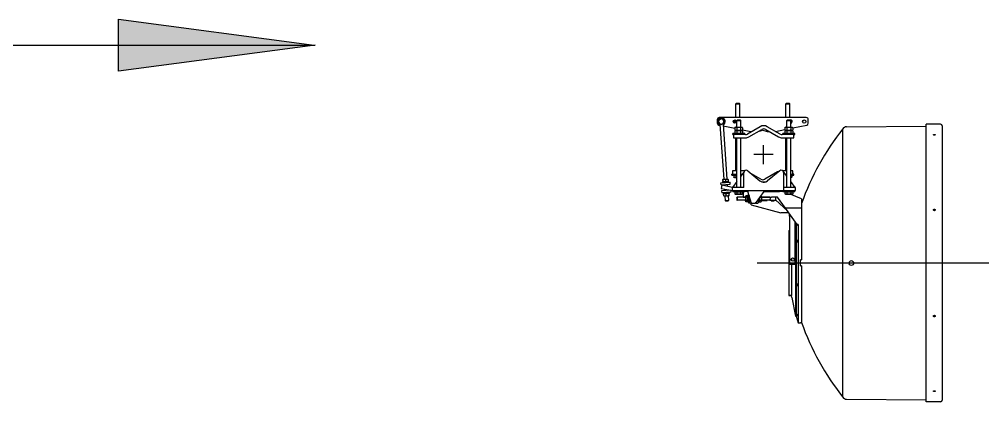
# Model space of a CAD drawing. Header units: millimetres. Extents: x -139278 to 641613, y -260926 to 217780.
# Drawn here: x 44398 to 46823, y 16336 to 17298 of the extents above; entities that cross this region are included whole.
import ezdxf

# ---------------------------------------------------------------- set-up
doc = ezdxf.new("R2010")
doc.units = ezdxf.units.MM

# ---------------------------------------------------------------- blocks, each defined once
blk = doc.blocks.new('AUDIT_I_060125130955-1')
at = {"ltscale": 0.2}
for centre, major_axis, start_param, end_param in [((-66.3, 110.8), (0, -4), 3.141593, 3.211577), ((-12.3, 110.8), (0, 8.5), 0, 0.069741)]:
    blk.add_ellipse(centre, major_axis=major_axis, ratio=0.069756, start_param=start_param, end_param=end_param, dxfattribs=at)

msp = doc.modelspace()

# ---------------------------------------------------------------- hatches: boundary and pattern name
h = msp.add_hatch(color=256)
h.paths.add_polyline_path([(44647.479, 17167.782), (44647.479, 17233.082), (45140.36, 17233.082), (45143.179, 17233.082)])
h.paths.add_polyline_path([(44647.479, 17233.082), (44647.479, 17298.382), (45140.36, 17233.082)])

# ---------------------------------------------------------------- linework, layer by layer
for p, q in [((42753.279, 17233.082), (45143.179, 17233.082)), ((46201.858, 17086.534), (46201.108, 17085.784)), ((46201.108, 17051.034), (46201.108, 17085.784)), ((46201.108, 17085.784), (46206.108, 17085.784)), ((46206.108, 17086.534), (46201.858, 17086.534)), ((46210.358, 17086.534), (46206.108, 17086.534)), ((46206.108, 17085.784), (46211.108, 17085.784)), ((46210.358, 17086.534), (46211.108, 17085.784)), ((46211.108, 17051.034), (46211.108, 17085.784)), ((46327.858, 17086.534), (46327.108, 17085.784)), ((46327.108, 17085.784), (46332.108, 17085.784)), ((46327.108, 17051.034), (46327.108, 17085.784)), ((46332.108, 17086.534), (46327.858, 17086.534)), ((46336.358, 17086.534), (46332.108, 17086.534)), ((46332.108, 17085.784), (46337.108, 17085.784)), ((46336.358, 17086.534), (46337.108, 17085.784)), ((46337.108, 17051.034), (46337.108, 17085.784)), ((46154.608, 17046.034), (46154.608, 17037.128)), ((46158.108, 17044.791), (46164.608, 17048.542)), ((46158.108, 17041.034), (46158.108, 17044.791)), ((46378.608, 17051.034), (46159.608, 17051.034)), ((46171.108, 17044.791), (46164.608, 17048.542)), ((46171.108, 17041.034), (46171.108, 17044.791)), ((46196.291, 17044.216), (46196.291, 17042.785)), ((46201.199, 17044.734), (46201.199, 17042.785)), ((46204.313, 17044.788), (46203.563, 17044.038)), ((46203.563, 17026.788), (46203.563, 17044.038)), ((46203.563, 17044.038), (46208.563, 17044.038)), ((46208.563, 17044.788), (46204.313, 17044.788)), ((46212.813, 17044.788), (46208.563, 17044.788)), ((46208.563, 17044.038), (46213.563, 17044.038)), ((46212.813, 17044.788), (46213.563, 17044.038)), ((46213.563, 17026.788), (46213.563, 17044.038)), ((46330.313, 17044.788), (46329.563, 17044.038)), ((46329.563, 17044.038), (46334.563, 17044.038)), ((46329.563, 17026.788), (46329.563, 17044.038)), ((46334.563, 17044.788), (46330.313, 17044.788)), ((46338.813, 17044.788), (46334.563, 17044.788)), ((46334.563, 17044.038), (46339.563, 17044.038)), ((46338.813, 17044.788), (46339.563, 17044.038)), ((46339.563, 17026.788), (46339.563, 17044.038)), ((46341.926, 17042.785), (46341.926, 17044.216)), ((46383.608, 17037.128), (46383.608, 17046.034)), ((46158.108, 17037.277), (46158.108, 17041.034)), ((46164.608, 17033.527), (46158.108, 17037.277)), ((46158.622, 17032.227), (46160.796, 17031.789)), ((46163.74, 17034.027), (46161.106, 17033.842)), ((46161.106, 17033.842), (46170.846, 16895.813)), ((46164.608, 17033.527), (46171.108, 17037.277)), ((46169.086, 17034.405), (46165.718, 17034.167)), ((46169.086, 17034.405), (46178.826, 16896.376)), ((46169.393, 17030.06), (46198.745, 17024.154)), ((46171.108, 17037.277), (46171.108, 17041.034)), ((46198.458, 17041.534), (46196.291, 17042.785)), ((46198.458, 17041.534), (46196.291, 17040.283)), ((46196.291, 17040.283), (46196.291, 17037.852)), ((46198.458, 17041.534), (46203.329, 17041.534)), ((46198.458, 17041.534), (46203.329, 17041.534)), ((46200.913, 17026.788), (46198.745, 17025.537)), ((46198.745, 17025.537), (46198.745, 17020.04)), ((46200.913, 17018.788), (46198.745, 17020.04)), ((46200.913, 17026.788), (46216.213, 17026.788)), ((46201.199, 17040.283), (46201.199, 17037.334)), ((46203.654, 17025.537), (46203.654, 17020.04)), ((46213.471, 17025.537), (46213.471, 17020.04)), ((46216.213, 17026.788), (46218.38, 17025.537)), ((46216.213, 17018.788), (46218.38, 17020.04)), ((46218.38, 17025.537), (46218.38, 17020.04)), ((46218.38, 17020.204), (46239.108, 17016.034)), ((46262.563, 17028.177), (46230.435, 17009.628)), ((46234.435, 17002.7), (46266.563, 17021.249)), ((46276.563, 17021.249), (46308.69, 17002.7)), ((46312.69, 17009.628), (46280.563, 17028.177)), ((46300.952, 17016.405), (46324.745, 17021.192)), ((46326.913, 17026.788), (46324.745, 17025.537)), ((46324.745, 17025.537), (46324.745, 17020.04)), ((46326.913, 17018.788), (46324.745, 17020.04)), ((46326.913, 17026.788), (46342.213, 17026.788)), ((46329.654, 17025.537), (46329.654, 17020.04)), ((46339.471, 17025.537), (46339.471, 17020.04)), ((46339.758, 17041.534), (46339.563, 17041.534)), ((46339.758, 17041.534), (46339.563, 17041.534)), ((46339.758, 17041.534), (46341.926, 17042.785)), ((46339.758, 17041.534), (46341.926, 17040.283)), ((46341.926, 17037.852), (46341.926, 17040.283)), ((46342.213, 17026.788), (46344.38, 17025.537)), ((46342.213, 17018.788), (46344.38, 17020.04)), ((46344.38, 17025.142), (46379.594, 17032.227)), ((46344.38, 17025.537), (46344.38, 17020.04)), ((46470.608, 16685.288), (46470.608, 17022.999)), ((46480.086, 17027.789), (46680.504, 17029.704)), ((46680.504, 17007.722), (46680.504, 17034.288)), ((46716.446, 17034.288), (46680.504, 17034.288)), ((46720.501, 17030.234), (46720.501, 16340.343)), ((46223.563, 17010.788), (46193.563, 17010.788)), ((46193.563, 17008.288), (46193.563, 17010.788)), ((46193.563, 17008.288), (46195.563, 17008.288)), ((46225.435, 17008.288), (46195.563, 17008.288)), ((46195.563, 17008.288), (46195.563, 17000.288)), ((46195.563, 17000.288), (46225.435, 17000.288)), ((46200.913, 17018.788), (46198.745, 17017.537)), ((46198.745, 17017.537), (46198.745, 17012.04)), ((46200.913, 17010.788), (46198.745, 17012.04)), ((46200.913, 17018.788), (46216.213, 17018.788)), ((46200.913, 17018.788), (46216.213, 17018.788)), ((46201.108, 16917.034), (46201.108, 17000.288)), ((46203.563, 16875.288), (46203.563, 17000.288)), ((46203.654, 17017.537), (46203.654, 17012.04)), ((46213.471, 17017.537), (46213.471, 17012.04)), ((46213.563, 16875.288), (46213.563, 17000.288)), ((46216.213, 17018.788), (46218.38, 17017.537)), ((46216.213, 17010.788), (46218.38, 17012.04)), ((46218.38, 17017.537), (46218.38, 17012.04)), ((46223.563, 17008.288), (46223.563, 17010.788)), ((46239.108, 17016.034), (46241.531, 17016.034)), ((46257.531, 17016.034), (46257.912, 17016.034)), ((46257.912, 17016.034), (46269.108, 17019.034)), ((46269.108, 17019.034), (46280.304, 17016.034)), ((46280.304, 17016.034), (46285.594, 17016.034)), ((46347.563, 17008.288), (46317.69, 17008.288)), ((46317.69, 17000.288), (46347.563, 17000.288)), ((46349.563, 17010.788), (46319.563, 17010.788)), ((46319.563, 17008.288), (46319.563, 17010.788)), ((46326.913, 17018.788), (46324.745, 17017.537)), ((46324.745, 17017.537), (46324.745, 17012.04)), ((46326.913, 17010.788), (46324.745, 17012.04)), ((46326.913, 17018.788), (46342.213, 17018.788)), ((46326.913, 17018.788), (46342.213, 17018.788)), ((46327.108, 16917.034), (46327.108, 17000.288)), ((46329.563, 16875.288), (46329.563, 17000.288)), ((46329.654, 17017.537), (46329.654, 17012.04)), ((46339.471, 17017.537), (46339.471, 17012.04)), ((46339.563, 16875.288), (46339.563, 17000.288)), ((46342.213, 17018.788), (46344.38, 17017.537)), ((46342.213, 17010.788), (46344.38, 17012.04)), ((46344.38, 17017.537), (46344.38, 17012.04)), ((46347.563, 17000.288), (46347.563, 17008.288)), ((46347.563, 17008.288), (46349.563, 17008.288)), ((46349.563, 17008.288), (46349.563, 17010.788)), ((46680.504, 16336.288), (46680.504, 17007.722)), ((46270.955, 16933.843), (46270.955, 16981.878)), ((46294.973, 16957.86), (46246.938, 16957.86)), ((46193.108, 16909.034), (46191.108, 16909.034)), ((46191.108, 16906.534), (46191.108, 16909.034)), ((46191.108, 16906.534), (46203.563, 16906.534)), ((46203.563, 16917.034), (46193.108, 16917.034)), ((46193.108, 16917.034), (46193.108, 16909.034)), ((46193.108, 16909.034), (46203.563, 16909.034)), ((46196.291, 16905.934), (46196.291, 16900.895)), ((46196.291, 16905.934), (46201.196, 16905.934)), ((46197.608, 16900.134), (46196.291, 16900.895)), ((46197.608, 16900.134), (46203.563, 16900.134)), ((46198.408, 16905.934), (46198.408, 16906.534)), ((46201.196, 16905.934), (46201.196, 16900.895)), ((46201.196, 16905.934), (46203.563, 16905.934)), ((46222.981, 16917.034), (46213.563, 16917.034)), ((46222.728, 16916.341), (46213.563, 16903.868)), ((46213.563, 16909.034), (46217.358, 16909.034)), ((46213.563, 16906.534), (46215.521, 16906.534)), ((46213.563, 16905.934), (46215.081, 16905.934)), ((46213.808, 16905.934), (46213.808, 16906.534)), ((46221.563, 16875.288), (46221.563, 16912.788)), ((46231.419, 16917.385), (46261.921, 16891.791)), ((46264.108, 16896.074), (46240.733, 16909.57)), ((46306.236, 16914.623), (46274.108, 16896.074)), ((46311.706, 16917.385), (46281.204, 16891.791)), ((46329.563, 16917.034), (46319.802, 16917.034)), ((46329.563, 16903.868), (46320.398, 16916.341)), ((46321.563, 16912.788), (46321.563, 16867.288)), ((46325.767, 16909.034), (46329.563, 16909.034)), ((46327.604, 16906.534), (46329.563, 16906.534)), ((46328.045, 16905.934), (46329.563, 16905.934)), ((46345.108, 16917.034), (46339.563, 16917.034)), ((46339.563, 16909.034), (46345.108, 16909.034)), ((46339.563, 16906.534), (46347.108, 16906.534)), ((46339.563, 16905.934), (46341.926, 16905.934)), ((46339.563, 16900.134), (46340.608, 16900.134)), ((46339.808, 16905.934), (46339.808, 16906.534)), ((46340.608, 16900.134), (46341.926, 16900.895)), ((46341.926, 16905.934), (46341.926, 16900.895)), ((46345.108, 16909.034), (46345.108, 16917.034)), ((46347.108, 16909.034), (46345.108, 16909.034)), ((46347.108, 16906.534), (46347.108, 16909.034)), ((46163.977, 16886.607), (46186.919, 16888.226)), ((46164.328, 16881.619), (46163.977, 16886.607)), ((46164.328, 16881.619), (46187.271, 16883.238)), ((46165.924, 16880.846), (46164.336, 16873.006)), ((46192.563, 16875.451), (46165.924, 16880.846)), ((46166.814, 16889.012), (46183.772, 16890.209)), ((46166.856, 16888.414), (46166.814, 16889.012)), ((46166.856, 16888.414), (46183.814, 16889.61)), ((46168.178, 16894.55), (46168.485, 16890.205)), ((46169.2, 16895.697), (46168.369, 16895.136)), ((46168.705, 16894.587), (46169.012, 16890.242)), ((46169.657, 16889.213), (46168.756, 16889.652)), ((46169.2, 16895.697), (46180.472, 16896.492)), ((46171.81, 16882.147), (46171.988, 16879.618)), ((46175.438, 16895.062), (46175.745, 16890.718)), ((46179.79, 16882.71), (46180.124, 16877.97)), ((46180.472, 16896.492), (46181.373, 16896.053)), ((46180.929, 16890.008), (46181.76, 16890.569)), ((46181.644, 16895.5), (46181.951, 16891.155)), ((46183.814, 16889.61), (46183.772, 16890.209)), ((46187.271, 16883.238), (46186.919, 16888.226)), ((46192.563, 16867.288), (46192.563, 16875.451)), ((46193.365, 16875.288), (46192.563, 16875.451)), ((46203.563, 16890.259), (46192.667, 16875.43)), ((46221.563, 16875.288), (46193.365, 16875.288)), ((46267.483, 16889.288), (46267.142, 16888.948)), ((46267.483, 16889.288), (46275.642, 16889.288)), ((46269.953, 16888.368), (46273.173, 16888.368)), ((46275.642, 16889.288), (46275.983, 16888.948)), ((46329.563, 16875.288), (46321.563, 16875.288)), ((46351.563, 16875.288), (46329.563, 16875.288)), ((46350.563, 16875.288), (46339.563, 16890.259)), ((46351.563, 16867.288), (46351.563, 16875.288)), ((46164.336, 16873.006), (46192.563, 16867.288)), ((46165.409, 16866.658), (46165.384, 16866.656)), ((46165.384, 16866.656), (46165.736, 16861.669)), ((46187.855, 16868.242), (46165.409, 16866.658)), ((46165.76, 16861.67), (46165.736, 16861.669)), ((46188.679, 16863.288), (46165.76, 16861.67)), ((46168.859, 16860.285), (46168.841, 16860.284)), ((46168.841, 16860.284), (46168.884, 16859.685)), ((46185.799, 16861.48), (46168.859, 16860.285)), ((46168.902, 16859.686), (46168.884, 16859.685)), ((46185.841, 16860.882), (46168.902, 16859.686)), ((46171.012, 16854.394), (46170.705, 16858.739)), ((46171.727, 16859.886), (46170.896, 16859.325)), ((46172.184, 16853.402), (46171.283, 16853.841)), ((46183.442, 16854.196), (46172.184, 16853.402)), ((46172.573, 16871.337), (46172.866, 16867.184)), ((46173.83, 16853.518), (46174.661, 16841.747)), ((46177.217, 16854.832), (46176.911, 16859.177)), ((46180.709, 16869.689), (46180.846, 16867.747)), ((46181.81, 16854.081), (46182.641, 16842.31)), ((46182.999, 16860.681), (46183.9, 16860.242)), ((46183.456, 16854.197), (46183.442, 16854.196)), ((46183.456, 16854.197), (46184.286, 16854.758)), ((46183.644, 16859.652), (46183.951, 16855.307)), ((46184.478, 16855.345), (46184.171, 16859.689)), ((46185.799, 16861.48), (46185.841, 16860.882)), ((46188.336, 16868.144), (46188.679, 16863.288)), ((46192.563, 16867.288), (46321.563, 16867.288)), ((46193.563, 16864.788), (46193.563, 16867.288)), ((46193.563, 16864.788), (46223.563, 16864.788)), ((46198.745, 16864.188), (46198.745, 16859.149)), ((46198.745, 16864.188), (46203.65, 16864.188)), ((46200.063, 16858.388), (46198.745, 16859.149)), ((46200.063, 16858.388), (46208.563, 16858.388)), ((46200.863, 16864.188), (46200.863, 16864.788)), ((46203.65, 16864.188), (46203.65, 16859.149)), ((46203.65, 16864.188), (46213.475, 16864.188)), ((46204.165, 16850.53), (46204.661, 16851.029)), ((46225.43, 16851.038), (46204.681, 16851.038)), ((46208.563, 16858.388), (46217.063, 16858.388)), ((46213.475, 16864.188), (46213.475, 16859.149)), ((46213.475, 16864.188), (46218.38, 16864.188)), ((46216.263, 16864.188), (46216.263, 16864.788)), ((46217.063, 16858.388), (46218.38, 16859.149)), ((46218.38, 16864.188), (46218.38, 16859.149)), ((46219.563, 16864.788), (46219.563, 16851.288)), ((46219.563, 16851.288), (46221.07, 16851.288)), ((46221.07, 16851.288), (46225.17, 16851.288)), ((46223.563, 16864.788), (46223.563, 16867.288)), ((46231.563, 16865.288), (46223.563, 16865.288)), ((46225.382, 16852.647), (46226.185, 16854.052)), ((46230.844, 16854.546), (46226.5, 16854.546)), ((46231.298, 16850.792), (46226.953, 16850.792)), ((46231.962, 16852.647), (46231.159, 16854.052)), ((46231.563, 16867.288), (46231.563, 16865.288)), ((46240.563, 16835.288), (46231.563, 16865.288)), ((46232.513, 16855.538), (46231.914, 16855.538)), ((46271.563, 16865.288), (46249.646, 16835.288)), ((46260.972, 16850.792), (46265.115, 16850.792)), ((46263.715, 16854.546), (46264.662, 16854.546)), ((46265.779, 16852.647), (46264.976, 16854.052)), ((46265.991, 16851.288), (46283.745, 16851.288)), ((46287.051, 16851.038), (46266.01, 16851.038)), ((46271.563, 16865.288), (46311.563, 16865.288)), ((46281.563, 16851.038), (46281.563, 16851.288)), ((46283.745, 16851.288), (46290.723, 16851.288)), ((46306.563, 16851.288), (46290.723, 16851.288)), ((46326.719, 16822.825), (46306.563, 16851.288)), ((46311.563, 16865.288), (46311.563, 16867.288)), ((46319.563, 16865.288), (46311.563, 16865.288)), ((46319.563, 16864.788), (46319.563, 16867.288)), ((46319.563, 16864.788), (46349.563, 16864.788)), ((46321.563, 16867.288), (46329.563, 16867.288)), ((46324.745, 16863.945), (46322.747, 16864.788)), ((46324.745, 16864.188), (46324.745, 16859.149)), ((46324.745, 16864.188), (46329.65, 16864.188)), ((46326.063, 16858.388), (46324.745, 16859.149)), ((46326.063, 16858.388), (46334.563, 16858.388)), ((46326.863, 16864.188), (46326.863, 16864.788)), ((46329.563, 16867.288), (46351.563, 16867.288)), ((46329.65, 16864.188), (46339.475, 16864.188)), ((46329.65, 16864.188), (46329.65, 16859.149)), ((46334.563, 16858.388), (46343.063, 16858.388)), ((46366.563, 16846.288), (46337.905, 16858.388)), ((46339.475, 16864.188), (46339.475, 16859.149)), ((46339.475, 16864.188), (46344.38, 16864.188)), ((46342.263, 16864.188), (46342.263, 16864.788)), ((46343.063, 16858.388), (46344.38, 16859.149)), ((46344.38, 16864.188), (46344.38, 16859.149)), ((46349.563, 16864.788), (46349.563, 16867.288)), ((46178.651, 16842.029), (46174.661, 16841.747)), ((46175.195, 16841.284), (46174.661, 16841.747)), ((46175.195, 16841.284), (46178.686, 16841.53)), ((46182.641, 16842.31), (46178.651, 16842.029)), ((46178.686, 16841.53), (46182.177, 16841.777)), ((46182.177, 16841.777), (46182.641, 16842.31)), ((46204.165, 16843.547), (46204.661, 16843.048)), ((46225.43, 16843.038), (46204.681, 16843.038)), ((46225.382, 16841.43), (46226.185, 16840.025)), ((46230.844, 16839.531), (46226.5, 16839.531)), ((46226.953, 16843.285), (46231.298, 16843.285)), ((46231.962, 16841.43), (46231.159, 16840.025)), ((46232.513, 16838.538), (46231.914, 16838.538)), ((46239.097, 16835.538), (46234.109, 16835.538)), ((46240.063, 16831.288), (46240.063, 16836.955)), ((46240.063, 16831.288), (46314.704, 16811.288)), ((46249.646, 16835.288), (46240.563, 16835.288)), ((46252.065, 16835.538), (46257.053, 16835.538)), ((46258.649, 16838.538), (46259.247, 16838.538)), ((46259.639, 16840.661), (46260.003, 16840.025)), ((46260.317, 16839.531), (46264.662, 16839.531)), ((46260.771, 16843.285), (46265.115, 16843.285)), ((46265.779, 16841.43), (46264.976, 16840.025)), ((46265.999, 16842.888), (46271.563, 16842.888)), ((46287.051, 16843.038), (46266.01, 16843.038)), ((46271.563, 16842.888), (46280.063, 16842.888)), ((46280.063, 16842.888), (46280.322, 16843.038)), ((46300.74, 16842.788), (46287.185, 16842.788)), ((46290.391, 16841.288), (46289.989, 16842.788)), ((46290.391, 16841.288), (46293.963, 16841.288)), ((46293.963, 16841.288), (46297.534, 16841.288)), ((46297.534, 16841.288), (46297.936, 16842.788)), ((46301.257, 16843.753), (46331.765, 16815.7)), ((46366.563, 16846.288), (46366.563, 16822.825)), ((46334.889, 16811.288), (46314.704, 16811.288)), ((46355.426, 16782.288), (46326.719, 16822.825)), ((46366.563, 16822.825), (46326.719, 16822.825)), ((46336.563, 16802.996), (46336.563, 16808.925)), ((46336.563, 16802.996), (46336.563, 16685.288)), ((46340.762, 16802.996), (46336.563, 16802.996)), ((46366.563, 16822.825), (46366.563, 16782.288)), ((46349.736, 16790.323), (46349.736, 16685.288)), ((46351.563, 16787.743), (46351.563, 16551.788)), ((46353.17, 16785.474), (46353.17, 16551.788)), ((46357.276, 16779.675), (46355.426, 16782.288)), ((46358.563, 16782.288), (46355.426, 16782.288)), ((46357.276, 16779.675), (46358.563, 16782.288)), ((46358.563, 16782.288), (46358.563, 16534.788)), ((46366.563, 16782.288), (46366.563, 16692.837)), ((46334.563, 16766.786), (46334.563, 16685.938)), ((46334.563, 16766.786), (46336.563, 16766.786)), ((46255.011, 16685.288), (46789.819, 16685.288)), ((46334.563, 16685.938), (46334.563, 16685.288)), ((46336.563, 16685.938), (46334.563, 16685.938)), ((46334.563, 16685.288), (46334.563, 16684.64)), ((46334.563, 16685.288), (46336.563, 16685.288)), ((46334.563, 16684.64), (46334.563, 16603.791)), ((46334.563, 16684.64), (46336.563, 16684.64)), ((46336.563, 16685.288), (46336.563, 16681.288)), ((46348.979, 16681.288), (46336.563, 16681.288)), ((46341.563, 16696.017), (46341.563, 16691.297)), ((46341.563, 16681.288), (46341.563, 16603.791)), ((46366.563, 16692.837), (46363.94, 16692.837)), ((46363.94, 16677.74), (46363.94, 16692.837)), ((46363.94, 16692.598), (46365.051, 16692.598)), ((46365.051, 16692.598), (46366.563, 16692.837)), ((46470.608, 16347.578), (46470.608, 16685.288)), ((46789.819, 16685.288), (49179.719, 16685.288)), ((46365.051, 16677.979), (46363.94, 16677.979)), ((46363.94, 16677.74), (46366.563, 16677.74)), ((46366.563, 16677.74), (46365.051, 16677.979)), ((46366.563, 16677.74), (46366.563, 16534.978)), ((46334.563, 16603.791), (46341.563, 16603.791)), ((46334.563, 16603.791), (46334.563, 16603.791)), ((46341.563, 16603.791), (46334.563, 16603.791)), ((46342.659, 16598.088), (46341.563, 16603.791)), ((46341.563, 16603.788), (46341.563, 16603.791)), ((46342.659, 16598.088), (46351.563, 16551.788)), ((46342.659, 16598.088), (46342.659, 16598.088)), ((46351.563, 16551.788), (46353.17, 16551.788)), ((46353.17, 16551.788), (46358.563, 16534.788)), ((46358.563, 16534.788), (46363.94, 16534.788)), ((46366.563, 16534.978), (46363.94, 16534.978)), ((46363.94, 16534.788), (46363.94, 16534.978)), ((46480.086, 16342.788), (46680.504, 16340.873)), ((46716.446, 16336.288), (46680.504, 16336.288))]:
    msp.add_line(p, q)
at = {"flags": 128}
msp.add_lwpolyline([(45143.179, 17233.082), (44647.479, 17167.782), (44647.479, 17298.382), (45140.36, 17233.082)], dxfattribs=at)
for centre, radius in [((46199.108, 17041.034), 4.25), ((46373.608, 17041.034), 4.25), ((46344.563, 16693.935), 3.995), ((46492.093, 16685.203), 6)]:
    msp.add_circle(centre, radius)
for centre, radius, start, end in [((46159.608, 17046.034), 5, 90, 180), ((46164.608, 17041.034), 10, 90, 250.458096), ((46164.608, 17041.034), 8, 304.036275, 244.036275), ((46164.608, 17041.034), 6.5, 0, 180), ((46164.608, 17041.034), 6.778, 103.604088, 136.370192), ((46164.608, 17041.034), 10, 297.614453, 90), ((46164.608, 17041.034), 6.778, 43.629808, 76.395912), ((46339.108, 17041.034), 4.25, 0, 117.949767), ((46378.608, 17046.034), 5, 0, 90), ((46159.608, 17037.128), 5, 180, 258.624885), ((46164.608, 17041.034), 6.778, 163.541348, 196.458652), ((46164.608, 17041.034), 6.5, 180, 0), ((46164.608, 17041.034), 6.778, 223.629808, 256.395912), ((46164.608, 17041.034), 6.778, 283.604088, 316.370192), ((46164.608, 17041.034), 6.778, 343.541348, 16.458652), ((46271.563, 17012.588), 18, 60, 120), ((46271.563, 17012.588), 10, 60, 120), ((46339.108, 17041.034), 4.25, 276.137323, 0), ((46993.848, 16610.847), 666.07, 141.772754, 160.351084), ((46378.608, 17037.128), 5, 281.375115, 0), ((46480.201, 17015.789), 12, 90.547528, 143.072992), ((46716.446, 17030.234), 4.055, 0, 90), ((46225.435, 17018.288), 10, 270, 300), ((46225.435, 17018.288), 18, 270, 300), ((46317.69, 17018.288), 18, 240, 270), ((46317.69, 17018.288), 10, 240, 270), ((46227.563, 16912.788), 6, 50, 180), ((46222.981, 16899.034), 18, 88.921065, 90), ((46315.236, 16899.034), 18, 105.095167, 120), ((46315.563, 16912.788), 6, 0, 130), ((46174.739, 16897.462), 12, 228.936803, 241.093217), ((46174.739, 16897.462), 12, 306.979332, 319.135747), ((46271.563, 16903.282), 15, 230, 310), ((46269.108, 16904.734), 10, 240, 300), ((46177.917, 16852.433), 12, 126.979332, 139.135747), ((46177.917, 16852.433), 12, 48.936803, 61.093217), ((46224.063, 16847.038), 12, 30.720679, 44.959877), ((46293.963, 16847.038), 8, 147.910049, 150), ((46293.963, 16847.038), 8, 327.910049, 32.089951), ((46224.063, 16847.038), 12, 315.040123, 329.279321), ((46267.099, 16847.038), 12, 218.179189, 224.959877), ((46293.963, 16847.038), 8, 210, 212.089951), ((46700.804, 16817.078), 2.174, 27.424167, 152.575833), ((46700.483, 16817.021), 1.62, 89.271475, 152.198953), ((46700.5, 16816.2), 1.675, 89.883229, 132.694317), ((46700.562, 16817.092), 1.55, 8.251611, 92.165518), ((46700.531, 16816.25), 1.626, 34.55783, 90.980227), ((46344.565, 16693.363), 4.003, 24.852447, 175.756647), ((46345.958, 16693.805), 2.56, 28.974753, 29.598549), ((46993.848, 16759.73), 666.07, 199.648916, 218.227246), ((46700.765, 16553.435), 2.111, 206.371481, 271.052686), ((46700.492, 16553.564), 1.632, 207.903175, 349.356557), ((46700.503, 16554.38), 1.679, 227.306561, 324.506168), ((46700.842, 16553.435), 2.111, 268.947314, 333.628519), ((46480.201, 16354.787), 12, 216.927008, 269.452472), ((46716.446, 16340.343), 4.055, 270, 0)]:
    msp.add_arc(centre, radius, start, end)
at = {"extrusion": (0, 0, -1)}
msp.add_ellipse((46204.182, 16847.038), major_axis=(0, 3.5), ratio=0.06975647, dxfattribs=at)
for centre, major_axis, ratio, start_param, end_param in [((46204.681, 16847.038), (0, 4), 0.06975647, 6.21320138, 9.42477796), ((46225.43, 16847.038), (0, 5.65), 0.06975647, 5.49900102, 7.85398163), ((46225.43, 16847.038), (0, 4), 0.06975647, 0, 3.14159265), ((46231.914, 16847.038), (0, 8.5), 0.06975647, 5.56090393, 9.42477796), ((46231.914, 16847.038), (0, 5.65), 0.06975647, 0.12141488, 1.57079633), ((46232.513, 16847.038), (0, 8.5), 0.06975647, 6.28318531, 9.42477796), ((46234.109, 16847.038), (0, 11.5), 0.06975647, 5.41340941, 5.91438977), ((46234.109, 16847.038), (0, 7.25), 0.06975647, 5.9366578, 9.42477796), ((46234.109, 16847.038), (0, 11.5), 0.06975647, 0.82571944, 3.14159265), ((46265.732, 16847.038), (0, 5.65), 0.06975647, 0.12141488, 3.02017777), ((46287.051, 16847.038), (0, 4), 0.06975647, 6.28318531, 9.42477796), ((46225.43, 16847.038), (0, 5.65), 0.06975647, 1.57079633, 3.92577694), ((46231.914, 16847.038), (0, 8.5), 0.06975647, 3.14159265, 3.86387403), ((46231.914, 16847.038), (0, 5.65), 0.06975647, 1.57079633, 3.02017777), ((46234.109, 16847.038), (0, 11.5), 0.06975647, 3.14159265, 4.01136855), ((46234.109, 16847.038), (0, 7.25), 0.06975647, 3.14159265, 3.48812016), ((46239.097, 16847.038), (0, 11.5), 0.06975647, 2.41958071, 3.14159265), ((46252.065, 16847.038), (0, 11.5), 0.06975647, 3.14159265, 3.79812708), ((46252.065, 16847.038), (0, 11.5), 0.06975647, 2.29466573, 3.14159265), ((46257.053, 16847.038), (0, 11.5), 0.06975647, 1.61555833, 3.14159265), ((46258.649, 16847.038), (0, 8.5), 0.06975647, 1.40841628, 3.14159265), ((46259.247, 16847.038), (0, 8.5), 0.06975647, 1.31178349, 3.14159265), ((46344.563, 16693.374), (4, 0), 0.99756405, 5.84434609, 6.21247382)]:
    msp.add_ellipse(centre, major_axis=major_axis, ratio=ratio, start_param=start_param, end_param=end_param, dxfattribs=at)
for points, weights in [([(46196.291, 17042.785), (46198.745, 17041.368), (46201.199, 17042.785)], [0.866025403784, 1, 0.866025403784]), ([(46201.199, 17040.283), (46198.745, 17041.7), (46196.291, 17040.283)], [0.866025403784, 1, 0.866025403784]), ([(46203.654, 17025.537), (46201.199, 17026.954), (46198.745, 17025.537)], [0.866025403784, 1, 0.866025403784]), ([(46198.745, 17020.04), (46201.199, 17018.623), (46203.654, 17020.04)], [0.866025403784, 1, 0.866025403784]), ([(46201.199, 17042.785), (46202.223, 17042.49), (46203.161, 17042.313)], [0.955289430632, 0.982745741802, 1]), ([(46203.351, 17040.79), (46202.326, 17040.608), (46201.199, 17040.283)], [1, 0.982186829213, 0.951993501727]), ([(46213.471, 17025.537), (46208.563, 17026.954), (46203.654, 17025.537)], [0.866025403784, 1, 0.866025403784]), ([(46203.654, 17020.04), (46208.563, 17018.623), (46213.471, 17020.04)], [0.866025403784, 1, 0.866025403784]), ([(46218.38, 17025.537), (46215.926, 17026.954), (46213.471, 17025.537)], [0.866025403784, 1, 0.866025403784]), ([(46213.471, 17020.04), (46215.926, 17018.623), (46218.38, 17020.04)], [0.866025403784, 1, 0.866025403784]), ([(46329.654, 17025.537), (46327.199, 17026.954), (46324.745, 17025.537)], [0.866025403784, 1, 0.866025403784]), ([(46324.745, 17020.04), (46327.199, 17018.623), (46329.654, 17020.04)], [0.866025403784, 1, 0.866025403784]), ([(46339.471, 17025.537), (46334.563, 17026.954), (46329.654, 17025.537)], [0.866025403784, 1, 0.866025403784]), ([(46329.654, 17020.04), (46334.563, 17018.623), (46339.471, 17020.04)], [0.866025403784, 1, 0.866025403784]), ([(46344.38, 17025.537), (46341.926, 17026.954), (46339.471, 17025.537)], [0.866025403784, 1, 0.866025403784]), ([(46339.471, 17020.04), (46341.926, 17018.623), (46344.38, 17020.04)], [0.866025403784, 1, 0.866025403784]), ([(46339.563, 17042.027), (46340.659, 17042.054), (46341.926, 17042.785)], [1, 0.997239405938, 0.92831013471]), ([(46341.926, 17040.283), (46340.659, 17041.014), (46339.563, 17041.041)], [0.92831013471, 0.997239405938, 1]), ([(46203.654, 17017.537), (46201.199, 17018.954), (46198.745, 17017.537)], [0.866025403784, 1, 0.866025403784]), ([(46198.745, 17012.04), (46201.199, 17010.623), (46203.654, 17012.04)], [0.866025403784, 1, 0.866025403784]), ([(46213.471, 17017.537), (46208.563, 17018.954), (46203.654, 17017.537)], [0.866025403784, 1, 0.866025403784]), ([(46203.654, 17012.04), (46208.563, 17010.623), (46213.471, 17012.04)], [0.866025403784, 1, 0.866025403784]), ([(46218.38, 17017.537), (46215.926, 17018.954), (46213.471, 17017.537)], [0.866025403784, 1, 0.866025403784]), ([(46213.471, 17012.04), (46215.926, 17010.623), (46218.38, 17012.04)], [0.866025403784, 1, 0.866025403784]), ([(46329.654, 17017.537), (46327.199, 17018.954), (46324.745, 17017.537)], [0.866025403784, 1, 0.866025403784]), ([(46324.745, 17012.04), (46327.199, 17010.623), (46329.654, 17012.04)], [0.866025403784, 1, 0.866025403784]), ([(46339.471, 17017.537), (46334.563, 17018.954), (46329.654, 17017.537)], [0.866025403784, 1, 0.866025403784]), ([(46329.654, 17012.04), (46334.563, 17010.623), (46339.471, 17012.04)], [0.866025403784, 1, 0.866025403784]), ([(46344.38, 17017.537), (46341.926, 17018.954), (46339.471, 17017.537)], [0.866025403784, 1, 0.866025403784]), ([(46339.471, 17012.04), (46341.926, 17010.623), (46344.38, 17012.04)], [0.866025403784, 1, 0.866025403784]), ([(46201.196, 16900.895), (46198.743, 16899.479), (46196.291, 16900.895)], [0.866137607336, 1, 0.866137607336]), ([(46203.563, 16900.349), (46202.439, 16900.536), (46201.196, 16900.895)], [1, 0.998718348891, 0.981442062589]), ([(46341.926, 16900.895), (46340.66, 16900.164), (46339.563, 16900.137)], [0.928370214323, 0.997295365049, 1]), ([(46168.705, 16894.587), (46168.365, 16895.649), (46168.178, 16894.55)], [0.866025403784, 1, 0.866025403784]), ([(46168.485, 16890.205), (46168.824, 16889.143), (46169.012, 16890.242)], [0.866025403784, 1, 0.866025403784]), ([(46175.438, 16895.062), (46171.995, 16895.905), (46168.705, 16894.587)], [0.866025403784, 1, 0.866025403784]), ([(46169.012, 16890.242), (46172.455, 16889.399), (46175.745, 16890.718)], [0.866025403784, 1, 0.866025403784]), ([(46181.644, 16895.5), (46178.465, 16896.362), (46175.438, 16895.062)], [0.866025403784, 1, 0.866025403784]), ([(46175.745, 16890.718), (46178.924, 16889.856), (46181.951, 16891.155)], [0.866025403784, 1, 0.866025403784]), ([(46181.373, 16896.053), (46181.484, 16895.999), (46181.644, 16895.5)], [1, 0.991789584506, 0.929357209902]), ([(46181.951, 16891.155), (46181.863, 16890.639), (46181.76, 16890.569)], [0.929357209901, 0.991789584506, 1]), ([(46176.911, 16859.177), (46173.732, 16860.039), (46170.705, 16858.739)], [0.866025403784, 1, 0.866025403784]), ([(46170.705, 16858.739), (46170.793, 16859.255), (46170.896, 16859.325)], [0.929357209902, 0.991789584506, 1]), ([(46171.012, 16854.394), (46174.191, 16853.532), (46177.217, 16854.832)], [0.866025403784, 1, 0.866025403784]), ([(46171.283, 16853.841), (46171.171, 16853.895), (46171.012, 16854.394)], [1, 0.991789584506, 0.929357209902]), ([(46183.644, 16859.652), (46180.201, 16860.495), (46176.911, 16859.177)], [0.866025403784, 1, 0.866025403784]), ([(46177.217, 16854.832), (46180.66, 16853.989), (46183.951, 16855.307)], [0.866025403784, 1, 0.866025403784]), ([(46184.171, 16859.689), (46183.831, 16860.751), (46183.644, 16859.652)], [0.866025403784, 1, 0.866025403784]), ([(46183.951, 16855.307), (46184.29, 16854.245), (46184.478, 16855.345)], [0.866025403784, 1, 0.866025403784]), ([(46203.65, 16859.149), (46201.198, 16857.733), (46198.745, 16859.149)], [0.866137607336, 1, 0.866137607336]), ([(46208.563, 16858.388), (46206.283, 16858.388), (46203.65, 16859.149)], [0.963366101718, 1, 0.963366101718]), ([(46213.475, 16859.149), (46210.842, 16858.388), (46208.563, 16858.388)], [0.963366101718, 1, 0.963366101718]), ([(46218.38, 16859.149), (46215.928, 16857.733), (46213.475, 16859.149)], [0.866137607336, 1, 0.866137607336]), ([(46226.5, 16854.546), (46225.646, 16852.669), (46226.953, 16850.792)], [0.866025403784, 1, 0.866025403784]), ([(46226.185, 16854.052), (46226.322, 16854.291), (46226.5, 16854.546)], [1, 0.986366451536, 0.968445675616]), ([(46226.953, 16850.792), (46225.872, 16847.038), (46226.953, 16843.285)], [0.866025403784, 1, 0.866025403784]), ([(46231.298, 16850.792), (46232.152, 16852.669), (46230.844, 16854.546)], [0.866025403784, 1, 0.866025403784]), ([(46231.298, 16843.285), (46232.379, 16847.038), (46231.298, 16850.792)], [0.866025403784, 1, 0.866025403784]), ([(46260.649, 16850.35), (46259.739, 16846.868), (46260.771, 16843.285)], [0.885471460684, 1, 0.87212350356]), ([(46265.115, 16850.792), (46265.969, 16852.669), (46264.662, 16854.546)], [0.866025403784, 1, 0.866025403784]), ([(46265.115, 16843.285), (46266.196, 16847.038), (46265.115, 16850.792)], [0.866025403784, 1, 0.866025403784]), ([(46329.65, 16859.149), (46327.198, 16857.733), (46324.745, 16859.149)], [0.866137607336, 1, 0.866137607336]), ([(46334.563, 16858.388), (46332.283, 16858.388), (46329.65, 16859.149)], [0.963366101718, 1, 0.963366101718]), ([(46339.475, 16859.149), (46336.842, 16858.388), (46334.563, 16858.388)], [0.963366101718, 1, 0.963366101718]), ([(46344.38, 16859.149), (46341.928, 16857.733), (46339.475, 16859.149)], [0.866137607336, 1, 0.866137607336]), ([(46226.953, 16843.285), (46225.646, 16841.408), (46226.5, 16839.531)], [0.866025403784, 1, 0.866025403784]), ([(46226.5, 16839.531), (46226.322, 16839.785), (46226.185, 16840.025)], [0.968445675616, 0.986366451536, 1]), ([(46230.844, 16839.531), (46232.152, 16841.408), (46231.298, 16843.285)], [0.866025403784, 1, 0.866025403784]), ([(46260.771, 16843.285), (46259.463, 16841.408), (46260.317, 16839.531)], [0.866025403784, 1, 0.866025403784]), ([(46260.317, 16839.531), (46260.14, 16839.785), (46260.003, 16840.025)], [0.968445675616, 0.986366451536, 1]), ([(46264.662, 16839.531), (46265.969, 16841.408), (46265.115, 16843.285)], [0.866025403784, 1, 0.866025403784]), ([(46271.563, 16842.888), (46270.52, 16842.888), (46269.445, 16843.038)], [0.981537647897, 0.998267645816, 1]), ([(46273.68, 16843.038), (46272.605, 16842.888), (46271.563, 16842.888)], [1, 0.998267645816, 0.981537647897]), ([(46279.979, 16843.038), (46278.928, 16842.747), (46277.876, 16843.038)], [0.970718345401, 1, 0.970718345401]), ([(46348.184, 16695.07), (46348.18, 16693.654), (46348.182, 16692.239)], [0.99991028555, 1, 0.999939929614])]:
    msp.add_rational_spline(points, weights, degree=2)
for points, knots in [([(46700.804, 17006.913), (46700.935, 17006.913), (46701.072, 17006.918), (46701.343, 17006.938), (46701.478, 17006.954), (46701.737, 17006.996), (46701.861, 17007.022), (46702.09, 17007.081), (46702.195, 17007.115), (46702.382, 17007.187), (46702.469, 17007.228), (46702.623, 17007.316), (46702.69, 17007.364), (46702.797, 17007.464), (46702.838, 17007.516), (46702.891, 17007.62), (46702.904, 17007.672), (46702.904, 17007.773), (46702.891, 17007.825), (46702.838, 17007.928), (46702.797, 17007.98), (46702.69, 17008.078), (46702.623, 17008.125), (46702.469, 17008.212), (46702.382, 17008.252), (46702.195, 17008.323), (46702.09, 17008.356), (46701.861, 17008.414), (46701.737, 17008.44), (46701.478, 17008.48), (46701.343, 17008.495), (46701.072, 17008.515), (46700.935, 17008.52), (46700.672, 17008.52), (46700.535, 17008.515), (46700.264, 17008.495), (46700.129, 17008.48), (46699.871, 17008.44), (46699.747, 17008.414), (46699.517, 17008.356), (46699.412, 17008.323), (46699.225, 17008.252), (46699.138, 17008.212), (46698.984, 17008.125), (46698.917, 17008.078), (46698.81, 17007.98), (46698.769, 17007.928), (46698.716, 17007.825), (46698.704, 17007.773), (46698.704, 17007.672), (46698.716, 17007.62), (46698.769, 17007.516), (46698.81, 17007.464), (46698.917, 17007.364), (46698.984, 17007.316), (46699.138, 17007.228), (46699.225, 17007.187), (46699.412, 17007.115), (46699.517, 17007.081), (46699.747, 17007.022), (46699.871, 17006.996), (46700.129, 17006.954), (46700.264, 17006.938), (46700.535, 17006.918), (46700.672, 17006.913), (46700.804, 17006.913)], [0, 0, 0, 0, 0.39552206, 0.39552206, 0.79104411, 0.79104411, 1.18656617, 1.18656617, 1.58208822, 1.58208822, 1.97761028, 1.97761028, 2.37313233, 2.37313233, 2.76865439, 2.76865439, 3.16417645, 3.16417645, 3.5596985, 3.5596985, 3.95522056, 3.95522056, 4.35074261, 4.35074261, 4.74626467, 4.74626467, 5.14178673, 5.14178673, 5.53730878, 5.53730878, 5.93283084, 5.93283084, 6.32835289, 6.32835289, 6.72387495, 6.72387495, 7.119397, 7.119397, 7.51491906, 7.51491906, 7.91044112, 7.91044112, 8.30596317, 8.30596317, 8.70148523, 8.70148523, 9.09700728, 9.09700728, 9.49252934, 9.49252934, 9.88805139, 9.88805139, 10.28357345, 10.28357345, 10.67909551, 10.67909551, 11.07461756, 11.07461756, 11.47013962, 11.47013962, 11.86566167, 11.86566167, 12.26118373, 12.26118373, 12.65670578, 12.65670578, 12.65670578, 12.65670578]), ([(46700.804, 16816.902), (46700.935, 16816.902), (46701.072, 16816.914), (46701.343, 16816.963), (46701.478, 16817.001), (46701.737, 16817.1), (46701.861, 16817.162), (46702.09, 16817.305), (46702.195, 16817.386), (46702.382, 16817.558), (46702.469, 16817.656), (46702.623, 16817.868), (46702.69, 16817.982), (46702.797, 16818.222), (46702.838, 16818.346), (46702.891, 16818.597), (46702.904, 16818.723), (46702.904, 16818.967), (46702.891, 16819.093), (46702.838, 16819.343), (46702.797, 16819.468), (46702.69, 16819.706), (46702.623, 16819.821), (46702.469, 16820.032), (46702.382, 16820.13), (46702.195, 16820.302), (46702.09, 16820.382), (46701.861, 16820.524), (46701.737, 16820.586), (46701.478, 16820.685), (46701.343, 16820.722), (46701.072, 16820.771), (46700.935, 16820.783), (46700.672, 16820.783), (46700.535, 16820.771), (46700.264, 16820.722), (46700.129, 16820.685), (46699.871, 16820.586), (46699.747, 16820.524), (46699.517, 16820.382), (46699.412, 16820.302), (46699.225, 16820.13), (46699.138, 16820.032), (46698.984, 16819.821), (46698.917, 16819.706), (46698.81, 16819.468), (46698.769, 16819.343), (46698.716, 16819.093), (46698.704, 16818.967), (46698.704, 16818.723), (46698.716, 16818.597), (46698.769, 16818.346), (46698.81, 16818.222), (46698.917, 16817.982), (46698.984, 16817.868), (46699.138, 16817.656), (46699.225, 16817.558), (46699.412, 16817.386), (46699.517, 16817.305), (46699.747, 16817.162), (46699.871, 16817.1), (46700.129, 16817.001), (46700.264, 16816.963), (46700.535, 16816.914), (46700.672, 16816.902), (46700.804, 16816.902)], [0, 0, 0, 0, 0.39552206, 0.39552206, 0.79104411, 0.79104411, 1.18656617, 1.18656617, 1.58208822, 1.58208822, 1.97761028, 1.97761028, 2.37313233, 2.37313233, 2.76865439, 2.76865439, 3.16417645, 3.16417645, 3.5596985, 3.5596985, 3.95522056, 3.95522056, 4.35074261, 4.35074261, 4.74626467, 4.74626467, 5.14178673, 5.14178673, 5.53730878, 5.53730878, 5.93283084, 5.93283084, 6.32835289, 6.32835289, 6.72387495, 6.72387495, 7.119397, 7.119397, 7.51491906, 7.51491906, 7.91044112, 7.91044112, 8.30596317, 8.30596317, 8.70148523, 8.70148523, 9.09700728, 9.09700728, 9.49252934, 9.49252934, 9.88805139, 9.88805139, 10.28357345, 10.28357345, 10.67909551, 10.67909551, 11.07461756, 11.07461756, 11.47013962, 11.47013962, 11.86566167, 11.86566167, 12.26118373, 12.26118373, 12.65670578, 12.65670578, 12.65670578, 12.65670578]), ([(46355.921, 16742.225), (46355.869, 16742.16), (46355.816, 16742.078), (46355.71, 16741.882), (46355.657, 16741.767), (46355.555, 16741.514), (46355.507, 16741.374), (46355.417, 16741.079), (46355.375, 16740.924), (46355.302, 16740.612), (46355.268, 16740.444), (46355.207, 16740.097), (46355.181, 16739.917), (46355.139, 16739.557), (46355.123, 16739.377), (46355.102, 16739.028), (46355.097, 16738.859), (46355.097, 16738.544), (46355.102, 16738.387), (46355.123, 16738.087), (46355.139, 16737.944), (46355.181, 16737.684), (46355.207, 16737.567), (46355.268, 16737.363), (46355.302, 16737.277), (46355.375, 16737.139), (46355.417, 16737.083), (46355.507, 16737.002), (46355.555, 16736.979), (46355.657, 16736.968), (46355.71, 16736.98), (46355.816, 16737.039), (46355.869, 16737.085), (46355.974, 16737.205), (46356.028, 16737.284), (46356.137, 16737.475), (46356.191, 16737.588), (46356.294, 16737.84), (46356.344, 16737.98), (46356.435, 16738.278), (46356.478, 16738.435), (46356.552, 16738.752), (46356.587, 16738.923), (46356.648, 16739.278), (46356.675, 16739.462), (46356.718, 16739.83), (46356.734, 16740.015), (46356.755, 16740.373), (46356.76, 16740.546), (46356.76, 16740.869), (46356.755, 16741.03), (46356.734, 16741.335), (46356.718, 16741.48), (46356.675, 16741.744), (46356.648, 16741.863), (46356.587, 16742.067), (46356.552, 16742.152), (46356.478, 16742.287), (46356.435, 16742.342), (46356.344, 16742.415), (46356.294, 16742.435), (46356.191, 16742.436), (46356.137, 16742.417), (46356.028, 16742.345), (46355.974, 16742.292), (46355.921, 16742.225)], [0, 0, 0, 0, 0.5115882, 0.5115882, 1.02317641, 1.02317641, 1.53476461, 1.53476461, 2.04635282, 2.04635282, 2.55794098, 2.55794098, 3.06952913, 3.06952913, 3.58111729, 3.58111729, 4.09270545, 4.09270545, 4.60429361, 4.60429361, 5.11588177, 5.11588177, 5.62746992, 5.62746992, 6.13905808, 6.13905808, 6.65064629, 6.65064629, 7.16223449, 7.16223449, 7.67382269, 7.67382269, 8.1854109, 8.1854109, 8.70972406, 8.70972406, 9.23403723, 9.23403723, 9.75835039, 9.75835039, 10.28266355, 10.28266355, 10.80697672, 10.80697672, 11.33128988, 11.33128988, 11.85560305, 11.85560305, 12.37991622, 12.37991622, 12.90422938, 12.90422938, 13.42854255, 13.42854255, 13.95285572, 13.95285572, 14.47716888, 14.47716888, 15.00148204, 15.00148204, 15.52579521, 15.52579521, 16.05010837, 16.05010837, 16.57442153, 16.57442153, 16.57442153, 16.57442153]), ([(46348.979, 16681.288), (46349.02, 16681.288), (46349.062, 16681.306), (46349.155, 16681.386), (46349.205, 16681.457), (46349.302, 16681.652), (46349.348, 16681.776), (46349.434, 16682.067), (46349.473, 16682.234), (46349.542, 16682.591), (46349.575, 16682.792), (46349.632, 16683.234), (46349.656, 16683.473), (46349.696, 16683.974), (46349.711, 16684.236), (46349.731, 16684.765), (46349.736, 16685.031), (46349.736, 16685.288)], [0, 0, 0, 0, 0.64620989, 0.64620989, 1.42745109, 1.42745109, 2.20869229, 2.20869229, 2.9899335, 2.9899335, 3.76298394, 3.76298394, 4.53603438, 4.53603438, 5.30908483, 5.30908483, 6.08213527, 6.08213527, 6.08213527, 6.08213527]), ([(46355.921, 16633.432), (46355.869, 16633.491), (46355.816, 16633.538), (46355.71, 16633.597), (46355.657, 16633.609), (46355.555, 16633.598), (46355.507, 16633.574), (46355.417, 16633.494), (46355.375, 16633.437), (46355.302, 16633.3), (46355.268, 16633.214), (46355.207, 16633.01), (46355.181, 16632.893), (46355.139, 16632.632), (46355.123, 16632.49), (46355.102, 16632.19), (46355.097, 16632.033), (46355.097, 16631.718), (46355.102, 16631.549), (46355.123, 16631.2), (46355.139, 16631.02), (46355.181, 16630.66), (46355.207, 16630.48), (46355.268, 16630.132), (46355.302, 16629.965), (46355.375, 16629.653), (46355.417, 16629.498), (46355.507, 16629.203), (46355.555, 16629.063), (46355.657, 16628.809), (46355.71, 16628.695), (46355.816, 16628.499), (46355.869, 16628.417), (46355.974, 16628.285), (46356.028, 16628.231), (46356.137, 16628.16), (46356.191, 16628.141), (46356.294, 16628.142), (46356.344, 16628.162), (46356.435, 16628.235), (46356.478, 16628.29), (46356.552, 16628.425), (46356.587, 16628.51), (46356.648, 16628.714), (46356.675, 16628.833), (46356.718, 16629.096), (46356.734, 16629.241), (46356.755, 16629.547), (46356.76, 16629.708), (46356.76, 16630.031), (46356.755, 16630.204), (46356.734, 16630.562), (46356.718, 16630.746), (46356.675, 16631.115), (46356.648, 16631.299), (46356.587, 16631.654), (46356.552, 16631.824), (46356.478, 16632.142), (46356.435, 16632.299), (46356.344, 16632.596), (46356.294, 16632.736), (46356.191, 16632.989), (46356.137, 16633.102), (46356.028, 16633.293), (46355.974, 16633.371), (46355.921, 16633.432)], [0, 0, 0, 0, 0.5115882, 0.5115882, 1.02317641, 1.02317641, 1.53476461, 1.53476461, 2.04635282, 2.04635282, 2.55794098, 2.55794098, 3.06952913, 3.06952913, 3.58111729, 3.58111729, 4.09270545, 4.09270545, 4.60429361, 4.60429361, 5.11588177, 5.11588177, 5.62746992, 5.62746992, 6.13905808, 6.13905808, 6.65064629, 6.65064629, 7.16223449, 7.16223449, 7.67382269, 7.67382269, 8.1854109, 8.1854109, 8.70972406, 8.70972406, 9.23403723, 9.23403723, 9.75835039, 9.75835039, 10.28266355, 10.28266355, 10.80697672, 10.80697672, 11.33128988, 11.33128988, 11.85560305, 11.85560305, 12.37991622, 12.37991622, 12.90422938, 12.90422938, 13.42854255, 13.42854255, 13.95285572, 13.95285572, 14.47716888, 14.47716888, 15.00148204, 15.00148204, 15.52579521, 15.52579521, 16.05010837, 16.05010837, 16.57442153, 16.57442153, 16.57442153, 16.57442153]), ([(46355.921, 16555.016), (46355.869, 16555.165), (46355.816, 16555.312), (46355.71, 16555.592), (46355.657, 16555.724), (46355.555, 16555.962), (46355.507, 16556.068), (46355.417, 16556.25), (46355.375, 16556.325), (46355.302, 16556.442), (46355.268, 16556.488), (46355.207, 16556.547), (46355.181, 16556.561), (46355.139, 16556.553), (46355.123, 16556.532), (46355.102, 16556.457), (46355.097, 16556.404), (46355.097, 16556.273), (46355.102, 16556.191), (46355.123, 16555.997), (46355.139, 16555.885), (46355.181, 16555.636), (46355.207, 16555.499), (46355.268, 16555.211), (46355.302, 16555.06), (46355.375, 16554.757), (46355.417, 16554.594), (46355.507, 16554.258), (46355.555, 16554.083), (46355.657, 16553.736), (46355.71, 16553.562), (46355.816, 16553.225), (46355.869, 16553.063), (46355.974, 16552.756), (46356.028, 16552.602), (46356.137, 16552.309), (46356.191, 16552.171), (46356.294, 16551.919), (46356.344, 16551.807), (46356.435, 16551.614), (46356.478, 16551.533), (46356.552, 16551.407), (46356.587, 16551.357), (46356.648, 16551.291), (46356.675, 16551.275), (46356.718, 16551.279), (46356.734, 16551.299), (46356.755, 16551.374), (46356.76, 16551.428), (46356.76, 16551.562), (46356.755, 16551.646), (46356.734, 16551.846), (46356.718, 16551.962), (46356.675, 16552.22), (46356.648, 16552.361), (46356.587, 16552.659), (46356.552, 16552.815), (46356.478, 16553.129), (46356.435, 16553.297), (46356.344, 16553.644), (46356.294, 16553.822), (46356.191, 16554.179), (46356.137, 16554.356), (46356.028, 16554.699), (46355.974, 16554.863), (46355.921, 16555.016)], [0, 0, 0, 0, 0.5115882, 0.5115882, 1.02317641, 1.02317641, 1.53476461, 1.53476461, 2.04635282, 2.04635282, 2.55794098, 2.55794098, 3.06952913, 3.06952913, 3.58111729, 3.58111729, 4.09270545, 4.09270545, 4.60429361, 4.60429361, 5.11588177, 5.11588177, 5.62746992, 5.62746992, 6.13905808, 6.13905808, 6.65064629, 6.65064629, 7.16223449, 7.16223449, 7.67382269, 7.67382269, 8.1854109, 8.1854109, 8.70972406, 8.70972406, 9.23403723, 9.23403723, 9.75835039, 9.75835039, 10.28266355, 10.28266355, 10.80697672, 10.80697672, 11.33128988, 11.33128988, 11.85560305, 11.85560305, 12.37991622, 12.37991622, 12.90422938, 12.90422938, 13.42854255, 13.42854255, 13.95285572, 13.95285572, 14.47716888, 14.47716888, 15.00148204, 15.00148204, 15.52579521, 15.52579521, 16.05010837, 16.05010837, 16.57442153, 16.57442153, 16.57442153, 16.57442153]), ([(46700.804, 16549.794), (46700.935, 16549.794), (46701.072, 16549.806), (46701.343, 16549.855), (46701.478, 16549.892), (46701.737, 16549.991), (46701.861, 16550.052), (46702.09, 16550.195), (46702.195, 16550.275), (46702.382, 16550.447), (46702.469, 16550.544), (46702.623, 16550.756), (46702.69, 16550.87), (46702.797, 16551.109), (46702.838, 16551.234), (46702.891, 16551.484), (46702.904, 16551.61), (46702.904, 16551.854), (46702.891, 16551.98), (46702.838, 16552.23), (46702.797, 16552.355), (46702.69, 16552.594), (46702.623, 16552.709), (46702.469, 16552.921), (46702.382, 16553.019), (46702.195, 16553.191), (46702.09, 16553.272), (46701.861, 16553.415), (46701.737, 16553.477), (46701.478, 16553.576), (46701.343, 16553.614), (46701.072, 16553.663), (46700.935, 16553.674), (46700.672, 16553.674), (46700.535, 16553.663), (46700.264, 16553.614), (46700.129, 16553.576), (46699.871, 16553.477), (46699.747, 16553.415), (46699.517, 16553.272), (46699.412, 16553.191), (46699.225, 16553.019), (46699.138, 16552.921), (46698.984, 16552.709), (46698.917, 16552.594), (46698.81, 16552.355), (46698.769, 16552.23), (46698.716, 16551.98), (46698.704, 16551.854), (46698.704, 16551.61), (46698.716, 16551.484), (46698.769, 16551.234), (46698.81, 16551.109), (46698.917, 16550.87), (46698.984, 16550.756), (46699.138, 16550.544), (46699.225, 16550.447), (46699.412, 16550.275), (46699.517, 16550.195), (46699.747, 16550.052), (46699.871, 16549.991), (46700.129, 16549.892), (46700.264, 16549.855), (46700.535, 16549.806), (46700.672, 16549.794), (46700.804, 16549.794)], [0, 0, 0, 0, 0.39552206, 0.39552206, 0.79104411, 0.79104411, 1.18656617, 1.18656617, 1.58208822, 1.58208822, 1.97761028, 1.97761028, 2.37313233, 2.37313233, 2.76865439, 2.76865439, 3.16417645, 3.16417645, 3.5596985, 3.5596985, 3.95522056, 3.95522056, 4.35074261, 4.35074261, 4.74626467, 4.74626467, 5.14178673, 5.14178673, 5.53730878, 5.53730878, 5.93283084, 5.93283084, 6.32835289, 6.32835289, 6.72387495, 6.72387495, 7.119397, 7.119397, 7.51491906, 7.51491906, 7.91044112, 7.91044112, 8.30596317, 8.30596317, 8.70148523, 8.70148523, 9.09700728, 9.09700728, 9.49252934, 9.49252934, 9.88805139, 9.88805139, 10.28357345, 10.28357345, 10.67909551, 10.67909551, 11.07461756, 11.07461756, 11.47013962, 11.47013962, 11.86566167, 11.86566167, 12.26118373, 12.26118373, 12.65670578, 12.65670578, 12.65670578, 12.65670578]), ([(46700.804, 16362.057), (46700.935, 16362.057), (46701.072, 16362.061), (46701.343, 16362.081), (46701.478, 16362.097), (46701.737, 16362.137), (46701.861, 16362.162), (46702.09, 16362.221), (46702.195, 16362.254), (46702.382, 16362.324), (46702.469, 16362.364), (46702.623, 16362.451), (46702.69, 16362.499), (46702.797, 16362.597), (46702.838, 16362.648), (46702.891, 16362.752), (46702.904, 16362.804), (46702.904, 16362.905), (46702.891, 16362.957), (46702.838, 16363.061), (46702.797, 16363.113), (46702.69, 16363.213), (46702.623, 16363.26), (46702.469, 16363.349), (46702.382, 16363.39), (46702.195, 16363.462), (46702.09, 16363.495), (46701.861, 16363.555), (46701.737, 16363.581), (46701.478, 16363.623), (46701.343, 16363.638), (46701.072, 16363.659), (46700.935, 16363.664), (46700.672, 16363.664), (46700.535, 16363.659), (46700.264, 16363.638), (46700.129, 16363.623), (46699.871, 16363.581), (46699.747, 16363.555), (46699.517, 16363.495), (46699.412, 16363.462), (46699.225, 16363.39), (46699.138, 16363.349), (46698.984, 16363.26), (46698.917, 16363.213), (46698.81, 16363.113), (46698.769, 16363.061), (46698.716, 16362.957), (46698.704, 16362.905), (46698.704, 16362.804), (46698.716, 16362.752), (46698.769, 16362.648), (46698.81, 16362.597), (46698.917, 16362.499), (46698.984, 16362.451), (46699.138, 16362.364), (46699.225, 16362.324), (46699.412, 16362.254), (46699.517, 16362.221), (46699.747, 16362.162), (46699.871, 16362.137), (46700.129, 16362.097), (46700.264, 16362.081), (46700.535, 16362.061), (46700.672, 16362.057), (46700.804, 16362.057)], [0, 0, 0, 0, 0.39552206, 0.39552206, 0.79104411, 0.79104411, 1.18656617, 1.18656617, 1.58208822, 1.58208822, 1.97761028, 1.97761028, 2.37313233, 2.37313233, 2.76865439, 2.76865439, 3.16417645, 3.16417645, 3.5596985, 3.5596985, 3.95522056, 3.95522056, 4.35074261, 4.35074261, 4.74626467, 4.74626467, 5.14178673, 5.14178673, 5.53730878, 5.53730878, 5.93283084, 5.93283084, 6.32835289, 6.32835289, 6.72387495, 6.72387495, 7.119397, 7.119397, 7.51491906, 7.51491906, 7.91044112, 7.91044112, 8.30596317, 8.30596317, 8.70148523, 8.70148523, 9.09700728, 9.09700728, 9.49252934, 9.49252934, 9.88805139, 9.88805139, 10.28357345, 10.28357345, 10.67909551, 10.67909551, 11.07461756, 11.07461756, 11.47013962, 11.47013962, 11.86566167, 11.86566167, 12.26118373, 12.26118373, 12.65670578, 12.65670578, 12.65670578, 12.65670578])]:
    msp.add_open_spline(points, degree=3, knots=knots)

# ---------------------------------------------------------------- block references
at = {"yscale": -1}
msp.add_blockref('AUDIT_I_060125130955-1', (46270.955, 16957.86), dxfattribs=at)

doc.saveas('drawing.dxf')
